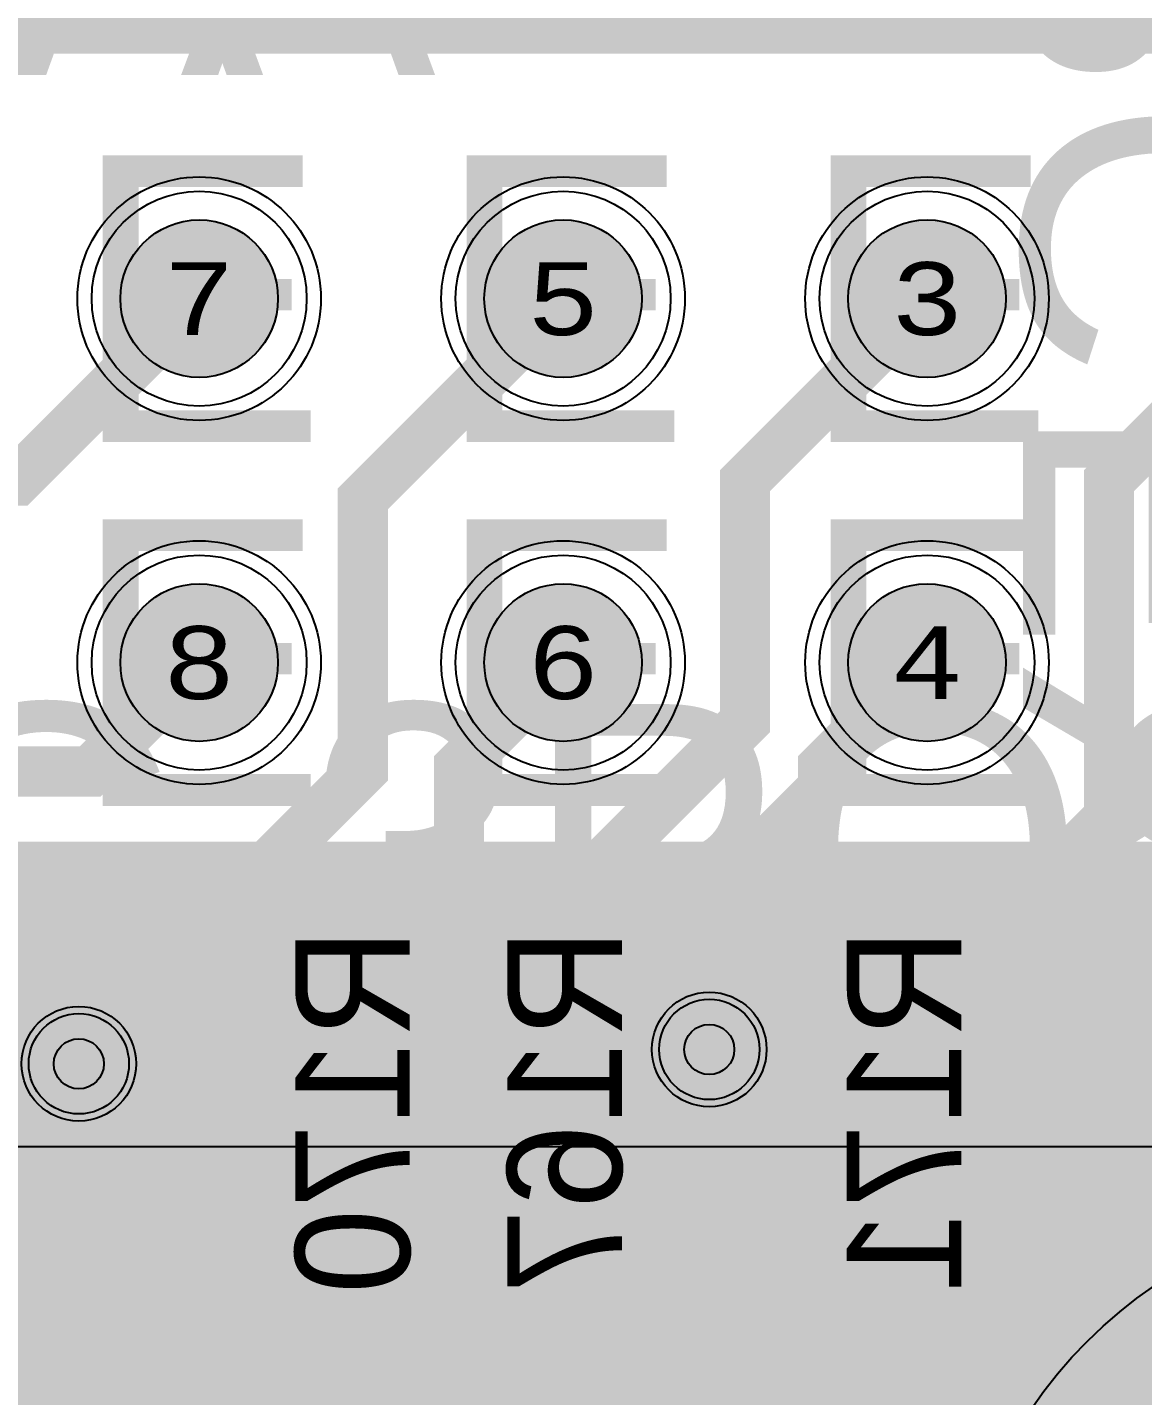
# Model space of a CAD drawing. Extents: x -28 to 199, y -61 to 255.
# Drawn here: x 155.34 to 163.12, y 176.88 to 186.43 of the extents above; entities that cross this region are included whole.
import ezdxf
from ezdxf.enums import TextEntityAlignment as Align

# ---------------------------------------------------------------- set-up
doc = ezdxf.new("R2010")
doc.units = 0
doc.header["$MEASUREMENT"] = 0
for name, color, linetype in [('ASSEMBLY_OUTLINES_TOP', 102, 'CONTINUOUS'), ('ASSEMBLY_PART_NUMBERS_BTM', 191, 'CONTINUOUS'), ('ASSEMBLY_PART_NUMBERS_TOP', 102, 'CONTINUOUS'), ('DRILL_DRAWING', 21, 'CONTINUOUS'), ('GENERATED_SILKSCREEN_BTM', 255, 'CONTINUOUS'), ('GENERATED_SILKSCREEN_TOP', 140, 'CONTINUOUS'), ('MOUNTING_HOLE_PADS_LAYER14', 150, 'CONTINUOUS'), ('MOUNTING_HOLE_PADS_LAYER17', 10, 'CONTINUOUS'), ('MOUNTING_HOLE_PADS_LAYER_2', 230, 'CONTINUOUS'), ('MOUNTING_HOLE_PADS_LAYER_3', 81, 'CONTINUOUS'), ('PART_HOLES_LAYER_2', 30, 'CONTINUOUS'), ('PART_HOLES_LAYER_3', 30, 'CONTINUOUS'), ('PART_HOLES_LAYER_BOTTOM', 30, 'CONTINUOUS'), ('PART_HOLES_LAYER_TOP', 30, 'CONTINUOUS'), ('PART_PADS_LAYER_2', 230, 'CONTINUOUS'), ('PART_PADS_LAYER_3', 81, 'CONTINUOUS'), ('PART_PADS_LAYER_BOTTOM', 10, 'CONTINUOUS'), ('PART_PADS_LAYER_TOP', 150, 'CONTINUOUS'), ('PIN_NUMBERS_BTM', 8, 'CONTINUOUS'), ('PIN_NUMBERS_TOP', 8, 'CONTINUOUS'), ('PLACEMENT_OUTLINES_TOP', 130, 'CONTINUOUS'), ('PLANE_DATA_LAYER_TOP', 150, 'CONTINUOUS'), ('PLANE_SHAPES_LAYER_2', 230, 'CONTINUOUS'), ('PLANE_SHAPES_LAYER_3', 81, 'CONTINUOUS'), ('PLANE_SHAPES_LAYER_TOP', 150, 'CONTINUOUS'), ('SILKSCREEN_OUTLINES_TOP', 150, 'CONTINUOUS'), ('SILKSCREEN_REF_DES_BTM', 211, 'CONTINUOUS'), ('SOLDERMASK_PADS_BTM', 12, 'CONTINUOUS'), ('SOLDERMASK_PADS_TOP', 180, 'CONTINUOUS'), ('TRACES_LAYER_2', 230, 'CONTINUOUS'), ('TRACES_LAYER_3', 81, 'CONTINUOUS'), ('TRACES_LAYER_BOTTOM', 10, 'CONTINUOUS'), ('VIA_HOLES_LAYER_2', 30, 'CONTINUOUS'), ('VIA_HOLES_LAYER_3', 30, 'CONTINUOUS'), ('VIA_HOLES_LAYER_BOTTOM', 30, 'CONTINUOUS'), ('VIA_HOLES_LAYER_TOP', 30, 'CONTINUOUS'), ('VIA_PADS_LAYER_2', 230, 'CONTINUOUS'), ('VIA_PADS_LAYER_3', 81, 'CONTINUOUS'), ('VIA_PADS_LAYER_BOTTOM', 10, 'CONTINUOUS'), ('VIA_PADS_LAYER_TOP', 150, 'CONTINUOUS')]:
    doc.layers.add(name, color=color, linetype=linetype)
doc.styles.add('COURIER_NEW', font='COUR.TTF')
doc.styles.add('VERIBEST_GERBER_0', font='txt')

msp = doc.modelspace()

# ---------------------------------------------------------------- hatches: boundary and pattern name
at = {"layer": 'PART_HOLES_LAYER_2'}
h = msp.add_hatch(color=256, dxfattribs=at)
edge = h.paths.add_edge_path()
edge.add_arc((156.54, 184.54), 0.55, 0, 360)
h = msp.add_hatch(color=256, dxfattribs=at)
edge = h.paths.add_edge_path()
edge.add_arc((159.08, 184.54), 0.55, 0, 360)
h = msp.add_hatch(color=256, dxfattribs=at)
edge = h.paths.add_edge_path()
edge.add_arc((161.62, 184.54), 0.55, 0, 360)
h = msp.add_hatch(color=256, dxfattribs=at)
edge = h.paths.add_edge_path()
edge.add_arc((156.54, 182), 0.55, 0, 360)
h = msp.add_hatch(color=256, dxfattribs=at)
edge = h.paths.add_edge_path()
edge.add_arc((159.08, 182), 0.55, 0, 360)
h = msp.add_hatch(color=256, dxfattribs=at)
edge = h.paths.add_edge_path()
edge.add_arc((161.62, 182), 0.55, 0, 360)
at = {"layer": 'PART_HOLES_LAYER_3'}
h = msp.add_hatch(color=256, dxfattribs=at)
edge = h.paths.add_edge_path()
edge.add_arc((156.54, 184.54), 0.55, 0, 360)
h = msp.add_hatch(color=256, dxfattribs=at)
edge = h.paths.add_edge_path()
edge.add_arc((159.08, 184.54), 0.55, 0, 360)
h = msp.add_hatch(color=256, dxfattribs=at)
edge = h.paths.add_edge_path()
edge.add_arc((161.62, 184.54), 0.55, 0, 360)
h = msp.add_hatch(color=256, dxfattribs=at)
edge = h.paths.add_edge_path()
edge.add_arc((156.54, 182), 0.55, 0, 360)
h = msp.add_hatch(color=256, dxfattribs=at)
edge = h.paths.add_edge_path()
edge.add_arc((159.08, 182), 0.55, 0, 360)
h = msp.add_hatch(color=256, dxfattribs=at)
edge = h.paths.add_edge_path()
edge.add_arc((161.62, 182), 0.55, 0, 360)
at = {"layer": 'PART_HOLES_LAYER_BOTTOM'}
h = msp.add_hatch(color=256, dxfattribs=at)
edge = h.paths.add_edge_path()
edge.add_arc((156.54, 184.54), 0.55, 0, 360)
h = msp.add_hatch(color=256, dxfattribs=at)
edge = h.paths.add_edge_path()
edge.add_arc((159.08, 184.54), 0.55, 0, 360)
h = msp.add_hatch(color=256, dxfattribs=at)
edge = h.paths.add_edge_path()
edge.add_arc((161.62, 184.54), 0.55, 0, 360)
h = msp.add_hatch(color=256, dxfattribs=at)
edge = h.paths.add_edge_path()
edge.add_arc((156.54, 182), 0.55, 0, 360)
h = msp.add_hatch(color=256, dxfattribs=at)
edge = h.paths.add_edge_path()
edge.add_arc((159.08, 182), 0.55, 0, 360)
h = msp.add_hatch(color=256, dxfattribs=at)
edge = h.paths.add_edge_path()
edge.add_arc((161.62, 182), 0.55, 0, 360)
at = {"layer": 'PART_HOLES_LAYER_TOP'}
h = msp.add_hatch(color=256, dxfattribs=at)
edge = h.paths.add_edge_path()
edge.add_arc((156.54, 184.54), 0.55, 0, 360)
h = msp.add_hatch(color=256, dxfattribs=at)
edge = h.paths.add_edge_path()
edge.add_arc((159.08, 184.54), 0.55, 0, 360)
h = msp.add_hatch(color=256, dxfattribs=at)
edge = h.paths.add_edge_path()
edge.add_arc((161.62, 184.54), 0.55, 0, 360)
h = msp.add_hatch(color=256, dxfattribs=at)
edge = h.paths.add_edge_path()
edge.add_arc((156.54, 182), 0.55, 0, 360)
h = msp.add_hatch(color=256, dxfattribs=at)
edge = h.paths.add_edge_path()
edge.add_arc((159.08, 182), 0.55, 0, 360)
h = msp.add_hatch(color=256, dxfattribs=at)
edge = h.paths.add_edge_path()
edge.add_arc((161.62, 182), 0.55, 0, 360)
at = {"layer": 'PLANE_DATA_LAYER_TOP'}
h = msp.add_hatch(color=256, dxfattribs=at)
h.paths.add_polyline_path([(169.5, 170.5762, -0.4142136), (169.4238, 170.5), (162.14847, 170.5, -0.1989134), (162.09459, 170.52232), (161.77232, 170.84459, -0.19891), (161.75, 170.89847), (161.75, 172.95386, -0.7480291), (161.89024, 172.99515, 0.7480293), (168.7, 175), (168.7, 175.00002, 0.989963), (161.30075, 175.07466, -0.4083137), (161.22457, 175), (154.8262, 175, -0.4142136), (154.75, 175.0762), (154.75, 176.99999, 0.4142136), (154.74999, 177), (150.8262, 177, -0.4142136), (150.75, 177.0762), (150.75, 180.55133, -0.19891), (150.77232, 180.60521), (153.14479, 182.97768, -0.1989134), (153.19867, 183), (153.44791, 183, -0.7613577), (153.487, 182.85839, 0.2639142), (153, 182), (153, 182, 0.6295044), (154.62609, 181.22025, -0.6295033), (154.75, 181.16083), (154.75, 180.75001, 0.4142136), (154.75001, 180.75), (169.4238, 180.75, -0.4142136), (169.5, 180.6738)], flags=0)
h.paths.add_polyline_path([(155.1, 179.2, -1), (156.3, 179.2, -1)], flags=0)
at = {"layer": 'PLANE_SHAPES_LAYER_2'}
h = msp.add_hatch(color=256, dxfattribs=at)
h.paths.add_polyline_path([(169.5, 129.25), (149.5, 129.25), (142.25, 122), (142.25, 90.5), (147.5, 90.5), (147.5, 80), (154, 80), (154, 69.25), (131.75, 69.25), (131.75, 73.25), (121.25, 73.25), (121.25, 81), (110.5, 81), (110.5, 125.75), (106.5, 125.75), (106.5, 128.75), (93.5, 128.75), (93.5, 120.25), (91.75, 120.25), (91.75, 121.5), (80, 121.5), (80, 118.25), (73.25, 118.25), (73.25, 124.5), (67.5, 124.5), (67.5, 128), (57.75, 128), (57.75, 120.25), (55.25, 120.25), (55.25, 121.5), (47.5, 121.5), (47.5, 119), (35, 119), (35, 134.75), (32.75, 134.75), (32.75, 159.75), (29.25, 159.75), (29.25, 175.25), (22.5, 175.25), (22.5, 195.25), (17.25, 195.25), (17.25, 198), (22.5, 198), (22.5, 216.5), (40.25, 216.5), (40.25, 235.5), (54.5, 235.5), (54.5, 254), (87.25, 254), (87.25, 236.25), (86.25, 236.25), (86.25, 228.75), (81, 228.75), (81, 218.75), (95.25, 218.75), (95.25, 194.5), (87, 194.5), (87, 172), (131.1, 172), (131.1, 208.75), (115.5, 208.75), (115.5, 213.75), (106.75, 213.75), (106.75, 218.75), (110.25, 222.25), (110.25, 226.25), (142.5, 226.25), (142.5, 221.5), (160.5, 221.5), (160.5, 240.75), (169.5, 240.75)])
h.paths.add_polyline_path([(35.5, 149.5), (41.75, 149.5), (41.75, 152), (39.25, 152), (39.25, 154), (37.75, 154), (37.75, 152), (35.5, 152)], flags=16)
h.paths.add_polyline_path([(37.5, 125.75), (37.5, 128.75), (42.75, 128.75), (42.75, 125.75)], flags=16)
h.paths.add_polyline_path([(52, 127.75), (52, 130.75), (54.25, 130.75), (54.25, 127.75)], flags=16)
h.paths.add_polyline_path([(50.75, 219.5), (50.75, 226.5), (71.75, 226.5), (71.75, 219.5)], flags=16)
h.paths.add_polyline_path([(66.5, 150.75), (66.5, 177.5), (72.25, 177.5), (72.25, 150.75)], flags=16)
h.paths.add_polyline_path([(47.25, 185.25), (73, 185.25), (73, 188.25), (70.25, 188.25), (70.25, 191), (47.25, 191)], flags=16)
h.paths.add_polyline_path([(84.5, 208), (84.5, 212.75), (85, 212.75), (85, 208)], flags=16)
h.paths.add_polyline_path([(61.5, 137.25), (87.75, 137.25), (87.75, 140.5), (84.75, 140.5), (84.75, 143), (61.5, 143)], flags=16)
h.paths.add_polyline_path([(88.75, 127), (88.75, 130), (91, 130), (91, 127)], flags=16)
h.paths.add_polyline_path([(85.5, 130.25), (85.5, 132.5), (91, 132.5), (91, 130.25)], flags=16)
h.paths.add_polyline_path([(108.75, 142.25), (135.75, 142.25), (135.75, 145.75), (132.25, 145.75), (132.25, 149), (108.75, 149)], flags=16)
h.paths.add_polyline_path([(114.25, 126.75), (140.75, 126.75), (140.75, 129.75), (137.25, 129.75), (137.25, 133), (114.25, 133)], flags=16)
h.paths.add_polyline_path([(155.25, 180.25), (166.25, 180.25), (166.25, 186.25), (152.25, 186.25), (152.25, 183), (155.25, 183)], flags=16)
at = {"layer": 'PLANE_SHAPES_LAYER_3'}
h = msp.add_hatch(color=256, dxfattribs=at)
h.paths.add_polyline_path([(169.5, 129.25), (149.5, 129.25), (142.25, 122), (142.25, 90.5), (147.5, 90.5), (147.5, 80), (154, 80), (154, 69.25), (131.75, 69.25), (131.75, 73.25), (121.25, 73.25), (121.25, 81), (110.5, 81), (110.5, 125.75), (106.5, 125.75), (106.5, 128.75), (93.5, 128.75), (93.5, 120.25), (91.75, 120.25), (91.75, 121.5), (80, 121.5), (80, 118.25), (73.25, 118.25), (73.25, 124.5), (67.5, 124.5), (67.5, 127.75), (58.25, 127.75), (58.25, 130.25), (88.75, 130.25), (88.75, 127), (91, 127), (91, 132.5), (55, 132.5), (55, 131.25), (52, 131.25), (52, 127.75), (55, 127.75), (55, 127.25), (57.75, 127.25), (57.75, 120.25), (55.25, 120.25), (55.25, 121.5), (47.5, 121.5), (47.5, 119), (35, 119), (35, 134.75), (32.75, 134.75), (32.75, 159.75), (29.25, 159.75), (29.25, 175.25), (22.5, 175.25), (22.5, 195.25), (17.25, 195.25), (17.25, 198), (22.5, 198), (22.5, 216.5), (40.25, 216.5), (40.25, 235.5), (54.5, 235.5), (54.5, 254), (87.25, 254), (87.25, 236.25), (86.25, 236.25), (86.25, 228.75), (81, 228.75), (81, 218.75), (95.25, 218.75), (95.25, 194.5), (87, 194.5), (87, 172), (131.1, 172), (131.1, 208.75), (115.5, 208.75), (115.5, 213.75), (106.75, 213.75), (106.75, 218.75), (110.25, 222.25), (110.25, 226.25), (142.5, 226.25), (142.5, 221.5), (160.5, 221.5), (160.5, 240.75), (169.5, 240.75)])
h.paths.add_polyline_path([(35.5, 149.5), (41.75, 149.5), (41.75, 152), (39.25, 152), (39.25, 154), (37.75, 154), (37.75, 152), (35.5, 152)], flags=16)
h.paths.add_polyline_path([(37.5, 125.75), (37.5, 128.75), (42.75, 128.75), (42.75, 125.75)], flags=16)
h.paths.add_polyline_path([(50.75, 219.5), (50.75, 226.5), (71.75, 226.5), (71.75, 219.5)], flags=16)
h.paths.add_polyline_path([(66.5, 150.75), (66.5, 177.5), (72.25, 177.5), (72.25, 150.75)], flags=16)
h.paths.add_polyline_path([(47.25, 185.25), (73, 185.25), (73, 188.25), (70.25, 188.25), (70.25, 191), (47.25, 191)], flags=16)
h.paths.add_polyline_path([(84.5, 208), (84.5, 212.75), (85, 212.75), (85, 208)], flags=16)
h.paths.add_polyline_path([(61.5, 137.25), (87.75, 137.25), (87.75, 140.5), (84.75, 140.5), (84.75, 143), (61.5, 143)], flags=16)
h.paths.add_polyline_path([(108.75, 142.25), (135.75, 142.25), (135.75, 145.75), (132.25, 145.75), (132.25, 149), (108.75, 149)], flags=16)
h.paths.add_polyline_path([(114.25, 126.75), (140.75, 126.75), (140.75, 129.75), (137.25, 129.75), (137.25, 133), (114.25, 133)], flags=16)
h.paths.add_polyline_path([(155.25, 180.25), (166.25, 180.25), (166.25, 186.25), (152.25, 186.25), (152.25, 183), (155.25, 183)], flags=16)
at = {"layer": 'VIA_HOLES_LAYER_2'}
h = msp.add_hatch(color=256, dxfattribs=at)
edge = h.paths.add_edge_path()
edge.add_arc((160.1, 179.3), 0.175, 0, 360)
h = msp.add_hatch(color=256, dxfattribs=at)
edge = h.paths.add_edge_path()
edge.add_arc((155.7, 179.2), 0.175, 0, 360)
at = {"layer": 'VIA_HOLES_LAYER_3'}
h = msp.add_hatch(color=256, dxfattribs=at)
edge = h.paths.add_edge_path()
edge.add_arc((160.1, 179.3), 0.175, 0, 360)
h = msp.add_hatch(color=256, dxfattribs=at)
edge = h.paths.add_edge_path()
edge.add_arc((155.7, 179.2), 0.175, 0, 360)
at = {"layer": 'VIA_HOLES_LAYER_BOTTOM'}
h = msp.add_hatch(color=256, dxfattribs=at)
edge = h.paths.add_edge_path()
edge.add_arc((160.1, 179.3), 0.175, 0, 360)
h = msp.add_hatch(color=256, dxfattribs=at)
edge = h.paths.add_edge_path()
edge.add_arc((155.7, 179.2), 0.175, 0, 360)
at = {"layer": 'VIA_HOLES_LAYER_TOP'}
h = msp.add_hatch(color=256, dxfattribs=at)
edge = h.paths.add_edge_path()
edge.add_arc((160.1, 179.3), 0.175, 0, 360)
h = msp.add_hatch(color=256, dxfattribs=at)
edge = h.paths.add_edge_path()
edge.add_arc((155.7, 179.2), 0.175, 0, 360)

# ---------------------------------------------------------------- linework, layer by layer
at = {"layer": 'ASSEMBLY_OUTLINES_TOP', "const_width": 0.2}
msp.add_lwpolyline([(148.83, 178.62), (148.83, 187.92), (169.33, 187.92), (169.33, 178.62)], close=True, dxfattribs=at)
at = {"layer": 'GENERATED_SILKSCREEN_BTM', "const_width": 0.15}
for points in [[(157.5108, 179.4752), (157.5092, 179.4728), (157.5052, 179.472), (157.5012, 179.4696), (157.4972, 179.4696), (157.3324, 179.4696), (157.3284, 179.4696), (157.326, 179.472), (157.3236, 179.472), (157.3228, 179.4728), (157.322, 179.4736), (157.3196, 179.4752), (157.21, 179.6112), (157.2084, 179.6152), (157.2076, 179.6176), (157.2068, 179.6216), (157.2068, 180.0248), (157.2084, 180.032), (157.2124, 180.036), (157.2172, 180.0408), (157.2228, 180.0424), (157.9908, 180.0424), (157.9972, 180.0408), (158.0012, 180.0368), (158.0036, 180.032), (158.0044, 180.0264), (158.0036, 180.02), (158.0012, 180.0144), (157.9972, 180.0104), (157.9908, 180.0088), (157.6228, 180.0088), (157.6228, 179.6328), (157.9956, 179.5016), (158.0012, 179.4984), (158.0044, 179.4928), (158.0052, 179.4864), (158.0036, 179.4816), (158.0012, 179.4768), (157.9964, 179.4728), (157.9916, 179.4704), (157.9852, 179.472), (157.6124, 179.6032), (157.5108, 179.4752)], [(158.9908, 179.4752), (158.9892, 179.4728), (158.9852, 179.472), (158.9812, 179.4696), (158.9772, 179.4696), (158.8124, 179.4696), (158.8084, 179.4696), (158.806, 179.472), (158.8036, 179.472), (158.8028, 179.4728), (158.802, 179.4736), (158.7996, 179.4752), (158.69, 179.6112), (158.6884, 179.6152), (158.6876, 179.6176), (158.6868, 179.6216), (158.6868, 180.0248), (158.6884, 180.032), (158.6924, 180.036), (158.6972, 180.0408), (158.7028, 180.0424), (159.4708, 180.0424), (159.4772, 180.0408), (159.4812, 180.0368), (159.4836, 180.032), (159.4844, 180.0264), (159.4836, 180.02), (159.4812, 180.0144), (159.4772, 180.0104), (159.4708, 180.0088), (159.1028, 180.0088), (159.1028, 179.6328), (159.4756, 179.5016), (159.4812, 179.4984), (159.4844, 179.4928), (159.4852, 179.4864), (159.4836, 179.4816), (159.4812, 179.4768), (159.4764, 179.4728), (159.4716, 179.4704), (159.4652, 179.472), (159.0924, 179.6032), (158.9908, 179.4752)], [(161.3608, 179.4756), (161.3592, 179.4732), (161.3552, 179.4724), (161.3512, 179.47), (161.3472, 179.47), (161.1824, 179.47), (161.1784, 179.47), (161.176, 179.4724), (161.1736, 179.4724), (161.1728, 179.4732), (161.172, 179.474), (161.1696, 179.4756), (161.06, 179.6116), (161.0584, 179.6156), (161.0576, 179.618), (161.0568, 179.622), (161.0568, 180.0252), (161.0584, 180.0324), (161.0624, 180.0364), (161.0672, 180.0412), (161.0728, 180.0428), (161.8408, 180.0428), (161.8472, 180.0412), (161.8512, 180.0372), (161.8536, 180.0324), (161.8544, 180.0268), (161.8536, 180.0204), (161.8512, 180.0148), (161.8472, 180.0108), (161.8408, 180.0092), (161.4728, 180.0092), (161.4728, 179.6332), (161.8456, 179.502), (161.8512, 179.4988), (161.8544, 179.4932), (161.8552, 179.4868), (161.8536, 179.482), (161.8512, 179.4772), (161.8464, 179.4732), (161.8416, 179.4708), (161.8352, 179.4724), (161.4624, 179.6036), (161.3608, 179.4756)], [(157.2396, 180.0088), (157.2396, 179.6256), (157.3404, 179.5016), (157.4892, 179.5016), (157.5908, 179.6256), (157.5908, 180.0088), (157.2396, 180.0088)], [(158.7196, 180.0088), (158.7196, 179.6256), (158.8204, 179.5016), (158.9692, 179.5016), (159.0708, 179.6256), (159.0708, 180.0088), (158.7196, 180.0088)], [(161.0896, 180.0092), (161.0896, 179.626), (161.1904, 179.502), (161.3392, 179.502), (161.4408, 179.626), (161.4408, 180.0092), (161.0896, 180.0092)], [(157.974, 179.1704), (157.9756, 179.1768), (157.9788, 179.18), (157.9844, 179.1824), (157.9908, 179.1832), (157.9964, 179.1824), (158.002, 179.18), (158.006, 179.1768), (158.0068, 179.1704), (158.0068, 178.8584), (158.006, 178.8528), (158.002, 178.848), (157.9964, 178.8456), (157.9908, 178.8448), (157.9844, 178.8456), (157.9788, 178.848), (157.9756, 178.8528), (157.974, 178.8584), (157.974, 178.9992), (157.2228, 178.9992), (157.2172, 179), (157.2132, 179.0024), (157.2108, 179.0064), (157.21, 179.012), (157.2092, 179.016), (157.2092, 179.02), (157.2108, 179.0232), (157.214, 179.0264), (157.4332, 179.1824), (157.4388, 179.1848), (157.4444, 179.1848), (157.4492, 179.1824), (157.4532, 179.1784), (157.4564, 179.1736), (157.458, 179.168), (157.458, 179.1648), (157.4564, 179.1624), (157.4548, 179.16), (157.4524, 179.1584), (157.2732, 179.0304), (157.974, 179.0304), (157.974, 179.1704)], [(159.454, 179.1704), (159.4556, 179.1768), (159.4588, 179.18), (159.4644, 179.1824), (159.4708, 179.1832), (159.4764, 179.1824), (159.482, 179.18), (159.486, 179.1768), (159.4868, 179.1704), (159.4868, 178.8584), (159.486, 178.8528), (159.482, 178.848), (159.4764, 178.8456), (159.4708, 178.8448), (159.4644, 178.8456), (159.4588, 178.848), (159.4556, 178.8528), (159.454, 178.8584), (159.454, 178.9992), (158.7028, 178.9992), (158.6972, 179), (158.6932, 179.0024), (158.6908, 179.0064), (158.69, 179.012), (158.6892, 179.016), (158.6892, 179.02), (158.6908, 179.0232), (158.694, 179.0264), (158.9132, 179.1824), (158.9188, 179.1848), (158.9244, 179.1848), (158.9292, 179.1824), (158.9332, 179.1784), (158.9364, 179.1736), (158.938, 179.168), (158.938, 179.1648), (158.9364, 179.1624), (158.9348, 179.16), (158.9324, 179.1584), (158.7532, 179.0304), (159.454, 179.0304), (159.454, 179.1704)], [(161.824, 179.1708), (161.8256, 179.1772), (161.8288, 179.1804), (161.8344, 179.1828), (161.8408, 179.1836), (161.8464, 179.1828), (161.852, 179.1804), (161.856, 179.1772), (161.8568, 179.1708), (161.8568, 178.8588), (161.856, 178.8532), (161.852, 178.8484), (161.8464, 178.846), (161.8408, 178.8452), (161.8344, 178.846), (161.8288, 178.8484), (161.8256, 178.8532), (161.824, 178.8588), (161.824, 178.9996), (161.0728, 178.9996), (161.0672, 179.0004), (161.0632, 179.0028), (161.0608, 179.0068), (161.06, 179.0124), (161.0592, 179.0164), (161.0592, 179.0204), (161.0608, 179.0236), (161.064, 179.0268), (161.2832, 179.1828), (161.2888, 179.1852), (161.2944, 179.1852), (161.2992, 179.1828), (161.3032, 179.1788), (161.3064, 179.174), (161.308, 179.1684), (161.308, 179.1652), (161.3064, 179.1628), (161.3048, 179.1604), (161.3024, 179.1588), (161.1232, 179.0308), (161.824, 179.0308), (161.824, 179.1708)], [(157.9828, 178.4472), (157.9884, 178.4488), (157.994, 178.448), (157.9988, 178.444), (158.002, 178.44), (158.0036, 178.4344), (158.0044, 178.4288), (158.002, 178.424), (157.998, 178.42), (157.2308, 177.9888), (157.2268, 177.9872), (157.2236, 177.9872), (157.2204, 177.9872), (157.2172, 177.9888), (157.2124, 177.9912), (157.2092, 177.9944), (157.2076, 177.9984), (157.2068, 178.0024), (157.2068, 178.5424), (157.2084, 178.548), (157.2124, 178.552), (157.2172, 178.5552), (157.2236, 178.556), (157.2292, 178.5552), (157.2348, 178.552), (157.2388, 178.548), (157.2396, 178.5424), (157.2396, 178.0296), (157.9828, 178.4472)], [(158.69, 178.1264), (158.7996, 177.992), (158.8036, 177.988), (158.81, 177.9872), (158.814, 177.988), (158.8188, 177.9896), (158.822, 177.992), (158.8252, 177.996), (158.8276, 178), (158.8284, 178.004), (158.8284, 178.008), (158.826, 178.0112), (158.7196, 178.1424), (158.7196, 178.4016), (158.8204, 178.5248), (159.1076, 178.5248), (159.0188, 178.416), (159.018, 178.4128), (159.0172, 178.4112), (159.0172, 178.4104), (159.0164, 178.4104), (159.0156, 178.4064), (159.0156, 178.1368), (159.0164, 178.1336), (159.0172, 178.1328), (159.0172, 178.132), (159.018, 178.1296), (159.0188, 178.1264), (159.1276, 177.992), (159.13, 177.9912), (159.1308, 177.9896), (159.1316, 177.9888), (159.1332, 177.9888), (159.1388, 177.9872), (159.1412, 177.9864), (159.3612, 177.9864), (159.3652, 177.9872), (159.3684, 177.9888), (159.3716, 177.9896), (159.374, 177.992), (159.4836, 178.1264), (159.4852, 178.1304), (159.486, 178.1312), (159.486, 178.1328), (159.4868, 178.1344), (159.4868, 178.1352), (159.4868, 178.1368), (159.4868, 178.4064), (159.486, 178.4096), (159.4852, 178.4128), (159.4836, 178.416), (159.374, 178.5504), (159.3724, 178.552), (159.3716, 178.5536), (159.3692, 178.5552), (159.3636, 178.5568), (159.3612, 178.5576), (158.8124, 178.5576), (158.8084, 178.5568), (158.8052, 178.5552), (158.8036, 178.5536), (158.802, 178.552), (158.7996, 178.5504), (158.69, 178.416), (158.6892, 178.4128), (158.6884, 178.4104), (158.6876, 178.4096), (158.6868, 178.4064), (158.6868, 178.1368), (158.6876, 178.1336), (158.6876, 178.1328), (158.6884, 178.132), (158.6892, 178.1296), (158.69, 178.1264)], [(159.1492, 178.5248), (159.3532, 178.5248), (159.454, 178.4016), (159.454, 178.1432), (159.3532, 178.0184), (159.1492, 178.0184), (159.0476, 178.1432), (159.0476, 178.4016), (159.1492, 178.5248)], [(161.8328, 178.4476), (161.8384, 178.4492), (161.844, 178.4484), (161.8488, 178.4444), (161.852, 178.4404), (161.8536, 178.4348), (161.8544, 178.4292), (161.852, 178.4244), (161.848, 178.4204), (161.0808, 177.9892), (161.0768, 177.9876), (161.0736, 177.9876), (161.0704, 177.9876), (161.0672, 177.9892), (161.0624, 177.9916), (161.0592, 177.9948), (161.0576, 177.9988), (161.0568, 178.0028), (161.0568, 178.5428), (161.0584, 178.5484), (161.0624, 178.5524), (161.0672, 178.5556), (161.0736, 178.5564), (161.0792, 178.5556), (161.0848, 178.5524), (161.0888, 178.5484), (161.0896, 178.5428), (161.0896, 178.03), (161.8328, 178.4476)], [(157.3196, 177.7944), (157.21, 177.66), (157.2092, 177.6568), (157.2084, 177.6544), (157.2076, 177.6536), (157.2068, 177.6504), (157.2068, 177.3808), (157.2076, 177.3776), (157.2076, 177.3768), (157.2084, 177.376), (157.2092, 177.3736), (157.21, 177.3704), (157.3196, 177.236), (157.3236, 177.2336), (157.3268, 177.2328), (157.3292, 177.2312), (157.3324, 177.2304), (157.8812, 177.2304), (157.8836, 177.2312), (157.8892, 177.2328), (157.8908, 177.2336), (157.894, 177.236), (158.0036, 177.3704), (158.0044, 177.3736), (158.0052, 177.3752), (158.006, 177.3768), (158.0068, 177.3784), (158.0068, 177.3808), (158.0068, 177.6504), (158.006, 177.6536), (158.0052, 177.6568), (158.0036, 177.66), (157.894, 177.7944), (157.8924, 177.796), (157.8916, 177.7976), (157.8892, 177.7992), (157.8836, 177.8008), (157.8812, 177.8016), (157.3324, 177.8016), (157.3292, 177.8008), (157.3268, 177.7992), (157.3236, 177.7976), (157.3196, 177.7944)], [(157.3404, 177.7688), (157.8732, 177.7688), (157.9132, 177.7216), (157.282, 177.3344), (157.2396, 177.3872), (157.2396, 177.6456), (157.3404, 177.7688)], [(159.4628, 177.6912), (159.4684, 177.6928), (159.474, 177.692), (159.4788, 177.688), (159.482, 177.684), (159.4836, 177.6784), (159.4844, 177.6728), (159.482, 177.668), (159.478, 177.664), (158.7108, 177.2328), (158.7068, 177.2312), (158.7036, 177.2312), (158.7004, 177.2312), (158.6972, 177.2328), (158.6924, 177.2352), (158.6892, 177.2384), (158.6876, 177.2424), (158.6868, 177.2464), (158.6868, 177.7864), (158.6884, 177.792), (158.6924, 177.796), (158.6972, 177.7992), (158.7036, 177.8), (158.7092, 177.7992), (158.7148, 177.796), (158.7188, 177.792), (158.7196, 177.7864), (158.7196, 177.2736), (159.4628, 177.6912)], [(157.934, 177.696), (157.974, 177.6456), (157.974, 177.3872), (157.8732, 177.2624), (157.3404, 177.2624), (157.3028, 177.3096), (157.934, 177.696)], [(161.824, 177.6868), (161.8256, 177.6932), (161.8288, 177.6964), (161.8344, 177.6988), (161.8408, 177.6996), (161.8464, 177.6988), (161.852, 177.6964), (161.856, 177.6932), (161.8568, 177.6868), (161.8568, 177.3748), (161.856, 177.3692), (161.852, 177.3644), (161.8464, 177.362), (161.8408, 177.3612), (161.8344, 177.362), (161.8288, 177.3644), (161.8256, 177.3692), (161.824, 177.3748), (161.824, 177.5156), (161.0728, 177.5156), (161.0672, 177.5164), (161.0632, 177.5188), (161.0608, 177.5228), (161.06, 177.5284), (161.0592, 177.5324), (161.0592, 177.5364), (161.0608, 177.5396), (161.064, 177.5428), (161.2832, 177.6988), (161.2888, 177.7012), (161.2944, 177.7012), (161.2992, 177.6988), (161.3032, 177.6948), (161.3064, 177.69), (161.308, 177.6844), (161.308, 177.6812), (161.3064, 177.6788), (161.3048, 177.6764), (161.3024, 177.6748), (161.1232, 177.5468), (161.824, 177.5468), (161.824, 177.6868)]]:
    msp.add_lwpolyline(points, dxfattribs=at)
at = {"layer": 'GENERATED_SILKSCREEN_TOP', "const_width": 0.15}
msp.add_lwpolyline([(148.83, 178.62), (148.83, 187.92), (169.33, 187.92), (169.33, 178.62)], close=True, dxfattribs=at)
at = {"layer": 'MOUNTING_HOLE_PADS_LAYER14'}
msp.add_circle((165, 175), 3.2, dxfattribs=at)
at = {"layer": 'MOUNTING_HOLE_PADS_LAYER17'}
msp.add_circle((165, 175), 3.2, dxfattribs=at)
at = {"layer": 'MOUNTING_HOLE_PADS_LAYER_2'}
msp.add_circle((165, 175), 3.2, dxfattribs=at)
at = {"layer": 'MOUNTING_HOLE_PADS_LAYER_3'}
msp.add_circle((165, 175), 3.2, dxfattribs=at)
at = {"layer": 'PART_HOLES_LAYER_2'}
for centre in [(156.54, 184.54), (159.08, 184.54), (161.62, 184.54), (156.54, 182), (159.08, 182), (161.62, 182)]:
    msp.add_circle(centre, 0.55, dxfattribs=at)
at = {"layer": 'PART_HOLES_LAYER_3'}
for centre in [(156.54, 184.54), (159.08, 184.54), (161.62, 184.54), (156.54, 182), (159.08, 182), (161.62, 182)]:
    msp.add_circle(centre, 0.55, dxfattribs=at)
at = {"layer": 'PART_HOLES_LAYER_BOTTOM'}
for centre in [(156.54, 184.54), (159.08, 184.54), (161.62, 184.54), (156.54, 182), (159.08, 182), (161.62, 182)]:
    msp.add_circle(centre, 0.55, dxfattribs=at)
at = {"layer": 'PART_HOLES_LAYER_TOP'}
for centre in [(156.54, 184.54), (159.08, 184.54), (161.62, 184.54), (156.54, 182), (159.08, 182), (161.62, 182)]:
    msp.add_circle(centre, 0.55, dxfattribs=at)
at = {"layer": 'PART_PADS_LAYER_2'}
for centre in [(156.54, 184.54), (159.08, 184.54), (161.62, 184.54), (156.54, 182), (159.08, 182), (161.62, 182)]:
    msp.add_circle(centre, 0.75, dxfattribs=at)
at = {"layer": 'PART_PADS_LAYER_3'}
for centre in [(156.54, 184.54), (159.08, 184.54), (161.62, 184.54), (156.54, 182), (159.08, 182), (161.62, 182)]:
    msp.add_circle(centre, 0.75, dxfattribs=at)
at = {"layer": 'PART_PADS_LAYER_BOTTOM'}
for centre in [(156.54, 184.54), (159.08, 184.54), (161.62, 184.54), (156.54, 182), (159.08, 182), (161.62, 182)]:
    msp.add_circle(centre, 0.75, dxfattribs=at)
at = {"layer": 'PART_PADS_LAYER_TOP'}
for centre in [(156.54, 184.54), (159.08, 184.54), (161.62, 184.54), (156.54, 182), (159.08, 182), (161.62, 182)]:
    msp.add_circle(centre, 0.75, dxfattribs=at)
at = {"layer": 'PLACEMENT_OUTLINES_TOP'}
msp.add_lwpolyline([(148.83, 178.62), (148.83, 187.92), (169.33, 187.92), (169.33, 178.62)], close=True, dxfattribs=at)
at = {"layer": 'PLANE_SHAPES_LAYER_TOP'}
msp.add_solid([(154.75, 175), (169.75, 175), (154.75, 180.75), (169.75, 180.75)], dxfattribs=at)
at = {"layer": 'SILKSCREEN_OUTLINES_TOP'}
msp.add_lwpolyline([(148.83, 178.62), (148.83, 187.92), (169.33, 187.92), (169.33, 178.62)], close=True, dxfattribs=at)
at = {"layer": 'SOLDERMASK_PADS_BTM'}
for centre in [(156.54, 184.54), (159.08, 184.54), (161.62, 184.54), (156.54, 182), (159.08, 182), (161.62, 182)]:
    msp.add_circle(centre, 0.85, dxfattribs=at)
at = {"layer": 'SOLDERMASK_PADS_TOP'}
for centre in [(156.54, 184.54), (159.08, 184.54), (161.62, 184.54), (156.54, 182), (159.08, 182), (161.62, 182)]:
    msp.add_circle(centre, 0.85, dxfattribs=at)
at = {"layer": 'TRACES_LAYER_2', "const_width": 0.254}
msp.add_lwpolyline([(152.2, 139.9), (151.3, 140.8), (151.3, 142.44258), (149.623, 144.11958), (149.623, 151.973), (154.223, 156.573), (154.223, 157.57184), (154.93216, 158.281), (155.08679, 158.281), (155.7, 158.89421), (155.7, 179.2)], dxfattribs=at)
at = {"layer": 'TRACES_LAYER_3', "const_width": 0.5}
msp.add_lwpolyline([(143.5, 179.2), (148.25418, 179.2), (149.56987, 177.88431), (154.38431, 177.88431), (155.7, 179.2)], dxfattribs=at)
at = {"layer": 'TRACES_LAYER_BOTTOM', "const_width": 0.35}
for points in [[(150.25, 176.1), (150.25, 181.39401), (152.12599, 183.27), (155.27, 183.27), (156.54, 184.54)], [(153.25, 176.1), (153.25, 176.81129), (154.50303, 178.06432), (154.50303, 179.26594), (155.40907, 180.17199), (156.60638, 180.17199), (157.68252, 181.24812), (157.68252, 183.14252), (159.08, 184.54)], [(156.25, 176.1), (156.25, 177.48801), (160.35, 181.58801), (160.35, 183.27), (161.62, 184.54)], [(159.25, 176.1), (159.25, 177.28018), (162.89, 180.92018), (162.89, 183.27), (164.16, 184.54)], [(156.54, 182), (155.77986, 181.23986), (155.11061, 181.23986), (154.14669, 180.27594), (153.28087, 180.27594), (151.75, 178.74507), (151.75, 176.1)], [(154.75, 176.1), (154.75, 176.99599), (158.3538, 180.5998), (158.3538, 181.2738), (159.08, 182)], [(157.75, 176.1), (157.75, 176.927), (158.16777, 177.34477), (158.16777, 178.39848), (160.8938, 181.12452), (160.8938, 181.2738), (161.62, 182)], [(160.75, 176.1), (160.75, 177.14263), (164.16, 180.55263), (164.16, 182)]]:
    msp.add_lwpolyline(points, dxfattribs=at)
at = {"layer": 'VIA_HOLES_LAYER_2'}
for centre in [(160.1, 179.3), (155.7, 179.2)]:
    msp.add_circle(centre, 0.175, dxfattribs=at)
at = {"layer": 'VIA_HOLES_LAYER_3'}
for centre in [(160.1, 179.3), (155.7, 179.2)]:
    msp.add_circle(centre, 0.175, dxfattribs=at)
at = {"layer": 'VIA_HOLES_LAYER_BOTTOM'}
for centre in [(160.1, 179.3), (155.7, 179.2)]:
    msp.add_circle(centre, 0.175, dxfattribs=at)
at = {"layer": 'VIA_HOLES_LAYER_TOP'}
for centre in [(160.1, 179.3), (155.7, 179.2)]:
    msp.add_circle(centre, 0.175, dxfattribs=at)
at = {"layer": 'VIA_PADS_LAYER_2'}
for centre in [(160.1, 179.3), (155.7, 179.2)]:
    msp.add_circle(centre, 0.4, dxfattribs=at)
at = {"layer": 'VIA_PADS_LAYER_3'}
for centre in [(160.1, 179.3), (155.7, 179.2)]:
    msp.add_circle(centre, 0.4, dxfattribs=at)
at = {"layer": 'VIA_PADS_LAYER_BOTTOM'}
for centre in [(160.1, 179.3), (155.7, 179.2)]:
    msp.add_circle(centre, 0.35, dxfattribs=at)
at = {"layer": 'VIA_PADS_LAYER_TOP'}
for centre in [(160.1, 179.3), (155.7, 179.2)]:
    msp.add_circle(centre, 0.35, dxfattribs=at)

# ---------------------------------------------------------------- texts
at = {"layer": 'ASSEMBLY_PART_NUMBERS_BTM', "style": 'VERIBEST_GERBER_0', "text_generation_flag": 2}
msp.add_text('ERJ-3GEY0R00V', height=2.032, rotation=90, dxfattribs=at).set_placement((162.29, 193.5), align=Align.TOP_LEFT)
at = {"layer": 'ASSEMBLY_PART_NUMBERS_TOP', "style": 'VERIBEST_GERBER_0'}
msp.add_text('SPC02SVJN-RC-3POS', height=2.032, dxfattribs=at).set_placement((136, 181.71), align=Align.TOP_LEFT)
at = {"layer": 'DRILL_DRAWING', "style": 'VERIBEST_GERBER_0'}
for s, p in [('A', (156.1, 187.1)), ('A', (157.3, 187.1)), ('E', (156.54, 184.54)), ('E', (159.08, 184.54)), ('E', (161.62, 184.54)), ('E', (156.54, 182)), ('E', (159.08, 182)), ('E', (161.62, 182)), ('A', (160.1, 179.3)), ('A', (155.7, 179.2))]:
    msp.add_text(s, height=2, dxfattribs=at).set_placement(p, align=Align.MIDDLE_CENTER)
at = {"layer": 'PIN_NUMBERS_BTM', "style": 'COURIER_NEW'}
for s, p in [('7', (156.54, 184.54)), ('5', (159.08, 184.54)), ('3', (161.62, 184.54)), ('8', (156.54, 182)), ('6', (159.08, 182)), ('4', (161.62, 182))]:
    msp.add_text(s, height=0.508, dxfattribs=at).set_placement(p, align=Align.MIDDLE_CENTER)
at = {"layer": 'PIN_NUMBERS_TOP', "style": 'COURIER_NEW'}
for s, p in [('7', (156.54, 184.54)), ('5', (159.08, 184.54)), ('3', (161.62, 184.54)), ('8', (156.54, 182)), ('6', (159.08, 182)), ('4', (161.62, 182))]:
    msp.add_text(s, height=0.508, dxfattribs=at).set_placement(p, align=Align.MIDDLE_CENTER)
at = {"layer": 'SILKSCREEN_REF_DES_BTM', "style": 'VERIBEST_GERBER_0', "text_generation_flag": 2}
for s, p in [('R170', (157.21, 180.15)), ('R167', (158.69, 180.15)), ('R171', (161.06, 180.15))]:
    msp.add_text(s, height=0.8, rotation=90, dxfattribs=at).set_placement(p, align=Align.TOP_LEFT)

doc.saveas('drawing.dxf')
